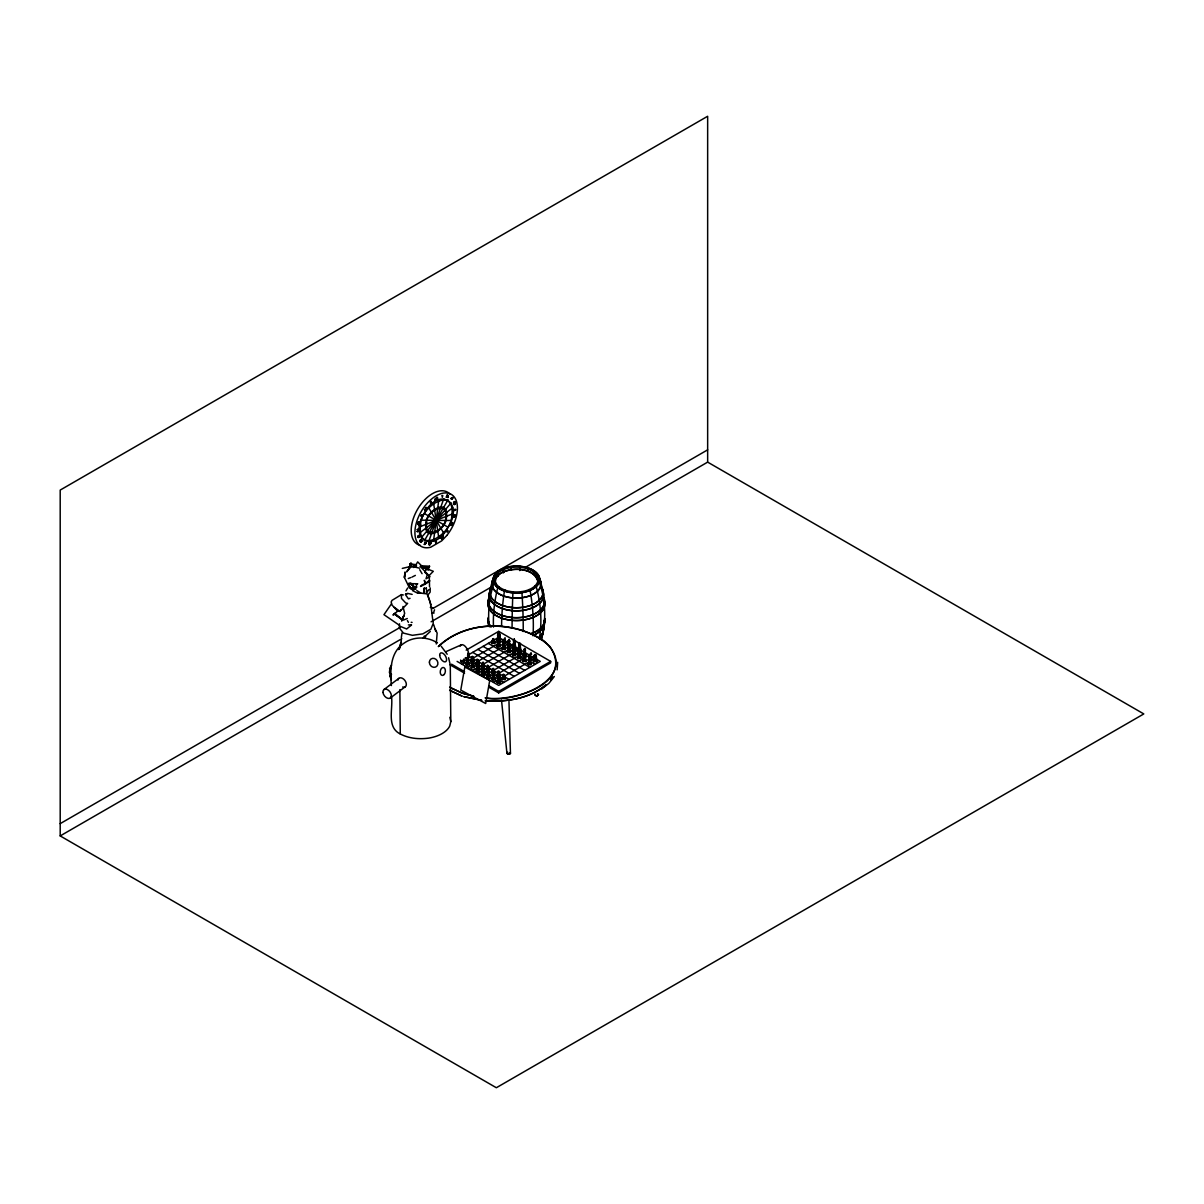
<?xml version="1.0" encoding="UTF-8"?>
<svg xmlns="http://www.w3.org/2000/svg" width="1204" height="1204" viewBox="0 0 1204 1204"><rect width="100%" height="100%" fill="white"/><g stroke="black" fill="none" stroke-linecap="round" stroke-linejoin="round"><path stroke-width="1.5" d="M424.425 509.442L425.659 509.984M429.903 543.546L430.054 544.735L429.918 543.636M447.045 497.207L448.129 496.891L447.452 496.003M430.234 587.928L430.159 592.097L427.616 595.423M447.768 495.973L447.707 496.966M426.231 507.456C427.239 506.884 426.096 511.128 426.186 508.088M426.096 509.337L426.457 507.591M426.321 509.473L426.05 507.998M421.566 516.29L422.092 515.252M450.552 525.29C449.528 523.258 453.923 525.982 450.883 525.004M399.517 623.822L399.382 628.006L403.43 633.093L412.385 635.321L422.86 633.861L430.851 629.256L433.289 623.266C431.423 612.806 431.754 602.211 426.321 592.398M446.729 529.91L447.602 531.009L446.624 530.001M447.301 530.904C445.947 530.829 447.06 529.64 446.985 531.837L447.376 530.151M431.032 542.763L429.708 544.539M420.708 541.168L420.331 541.83M436.736 499.103C438.963 495.491 435.863 501.827 437.037 497.357M436.841 498.396L437.007 497.688M437.127 498.14L437.473 498.29M455.338 502.836L454.706 503.844L455.157 502.625M442.485 537.932L442.982 535.569L442.831 538.128M442.59 537.992L442.696 536.367M557.136 669.83L557.663 662.275M442.937 536.502L442.064 536.803L443.328 535.765M450.868 525.17L450.492 524.372M471.908 657.384L471.321 661.658M477.1 660.394L476.513 664.668L477.672 664.006L476.513 663.329C475.926 660.815 479.403 657.956 477.431 660.575M482.307 663.389L481.72 667.663M487.5 666.399L486.913 670.673L489.697 669.62M494.423 642.319C494.076 638.27 492.18 636.72 492.647 642.259L492.12 643.658L493.264 642.981L492.12 642.319C491.518 639.791 494.994 636.931 493.038 639.565M492.707 669.394L492.12 673.668L493.264 673.006L492.12 672.344C491.518 669.815 494.994 666.956 493.038 669.59M499.058 641.777L497.869 641.777L497.312 646.653L499.615 646.653L499.058 641.1L496.951 640.573L498.02 638.481M503.438 645.57C505.59 643.252 501.466 644.712 503.046 648.264L502.519 649.663M503.106 675.128L502.519 679.673M508.63 648.58C510.782 646.247 506.658 647.707 508.254 651.259L507.712 652.658L508.871 651.996M518.698 654.389L518.111 658.663L520.414 657.324L519.857 653.832M523.89 657.384L523.304 661.658L524.462 660.996L523.304 660.334C522.717 657.805 526.193 654.946 524.222 657.58M529.098 660.394L528.511 664.668L529.655 664.006M472.239 657.58C474.18 654.946 470.734 657.805 471.321 660.334M483.617 666.038C479.944 668.295 483.963 657.399 483.496 664.774M487.831 666.58C489.336 663.494 487.018 667.753 486.431 669.62M503.076 644.832L502.519 648.324M503.438 675.594C505.213 672.63 502.068 676.091 502.519 678.349M508.269 647.827L507.712 650.611M514.65 650.822C516.516 655.262 511.61 655.262 513.476 650.822M518.668 653.832L517.63 657.61L520.896 657.67L519.947 657.053M436.284 541.68C434.072 543.606 438.166 542.161 435.487 541.138M477.401 664.608L476.558 669.529L479.373 671.14L478.394 663.66M482.352 670.493L482.398 665.014L483.617 664.217M512.949 648.52L513.416 647.933C510.466 643.839 516.335 640.633 514.063 642.59M520.504 650.928C520.73 640.362 517.976 645.344 518.247 651.816L520.143 652.237L520.865 651.138M436.119 540.551L435.758 541.755M454.706 503.844L454.375 504.702L453.607 503.979M405.041 571.945L404.439 577.468L409.48 588.049L413.98 589.674L415.771 589.027L411.888 583.669L417.743 583.774L416.298 584.151L416.704 587.417L413.815 586.604M447.015 496.876C448.806 493.429 448.716 499.073 447.135 497.177M431.137 542.703L430.039 543.35M430.806 543.124L430.596 544.027M404.86 573.285L404.439 577.468L405.146 572.863M473.022 661.327L471.607 667.979M488.854 670.628C486.265 669.063 488.854 687.574 488.643 670.959L489.697 668.897L486.431 668.897L486.431 670.387L488.132 671.411M508.494 641.07L507.998 646.969M525.35 652.613L525.26 649.603L523.589 655.969M408.924 583.142L410.82 583.127L413.333 585.881M418.3 536.066L418.27 537.481L417.728 536.969M418.074 537.165L418.631 536.141M401.399 639.881L399.442 648.926M433.545 540.957L435.923 522.25M436.42 518.427L438.798 499.735M440.995 538.338C442.756 538.835 440.86 537.24 440.89 538.007M441.612 538.925L441.687 537.33M499.284 635.456L499.991 633.951L500.051 640.874L498.772 640.137L500.051 639.399C500.307 631.664 496.981 635.17 497.493 640.874M421.385 514.951L422.273 516.636L420.858 515.643M437.579 498.351L437.413 497.418M429.542 586.709L429.271 575.407L433.32 571.298L421.791 566.873L426.953 567.475L427.3 569.206M401.323 637.623L402.001 632.988M425.614 510.511L424.696 510.12M436.48 498.411L436.917 497.448M453.773 510.165L455.699 509.503L454.495 510.255M454.585 516.215L453.757 516.983L453.983 516.11M488.749 670.688L488.433 669.454L488.132 670.884M509.759 643.613L508.961 639.535M492.361 680.019L492.918 674.722L495.22 675.399M503.227 643.734L504.416 639.535L503.633 640.528M529.218 658.738L530.422 654.555L498.682 673.382L509.081 679.387M452.478 523.018L452.192 523.981M435.773 540.987L435.758 542.041M426.472 589.599L426.201 587.883M450.763 525.14L450.612 524.432M451.064 525.501L450.326 524.718M435.577 542.853L435.803 540.686M418.074 536.081C419.353 536.216 419.082 537.992 418.796 535.479M503.693 571.765L503.438 572.908L503.693 569.522L502.775 568.8M418.887 535.419L419.112 536.457L418.179 536.006M535.118 694.347L535.75 695.792L537.18 695.912L538.489 694.603L537.676 693.971L538.489 694.603L537.18 695.912L534.937 695.159L535.133 694.347M472.389 662.335L472.826 659.401M448.58 657.76L450.281 664.939L450.793 721.632L449.754 726.012A29.889 17.067 -0.5 0 1 428.774 738.112C419.142 739.452 408.999 738.549 400.27 733.988C386.138 726.96 393.317 708.735 391.481 696.529M482.924 666.775L483.918 664.141L482.834 664.141M514.68 641.958L514.68 640.377M419.459 523.695L417.773 524.282L419.353 524.131M419.323 521.768L420.166 521.859C420.151 525.064 416.614 520.956 419.669 521.964M417.984 523.996L418.721 524.763M418.36 522.461L420.166 521.859M418.119 524.492L419.684 523.83M419.835 522.16L418.239 522.385M428.774 543.711C430.37 541.935 427.796 546.255 429.933 542.869M429.572 542.673L429.211 544.72M429.121 544.915L429.662 542.929M441.748 495.837L442.199 495.521M442.786 495.446L442.304 497.433M453.502 515.312L454.856 514.951M453.727 515.447L454.51 514.695M421.114 541.288L422.092 540.521M513.145 591.826L512.919 592.729A145.398 18.06 -84.9 0 0 512.076 628.202M519.947 566.362L519.767 570.606L519.707 569.507M420.933 515.854L421.505 515.011M455.142 503.964L454.736 502.82L455.563 502.971M455.247 503.377L455.247 503.287M498.02 575.331L497.658 576.566L498.02 573.089L496.68 572.622M452.237 522.506L452.252 523.65M435.306 500.443L436.299 498.411M478.5 662.08L478.725 661.146L477.205 662.019L476.558 671.14L479.373 669.529L478.65 666.053M454.239 516.922L453.652 516.32M478.394 663.163L477.792 661.598M483.918 665.014L484.565 674.15L483.165 673.337L481.766 674.15L482.383 665.993M419.052 536.833L417.848 537.029M399.322 648.474L401.444 642.349L398.659 649.573M473.488 662.11L471.953 662.335L473.112 660.846L471.607 659.702M488.538 670.387L489.697 669.665M428.549 542.026L435.472 522.34M436.871 518.337L443.794 498.667M430.987 502.61L430.912 503.287M409.405 567.159L410.985 562.719M433.801 611.903L434.554 609.826M401.684 621.144L404.664 613.363L402.979 606.485M452.313 522.747L451.003 523.243L452.117 523.273M427.977 570.214L429.557 566.226L420.888 565.79L423.055 567.626M492.571 678.409C493.309 680.41 495.055 676.407 494.769 678.62M402.226 619.804L403.852 615.786L402.106 618.991M512.949 650.13C513.31 647.617 514.409 641.913 514.093 642.048M518.156 653.14L519.225 643.132M435.893 542.342L436.269 541.424M436.104 499.193L435.532 498.892M435.743 499.54L435.968 498.275L435.412 498.998M454.194 509.774L454.043 510.616M451.771 522.702L452.809 522.942L452.042 523.469M424.711 572.171L426.953 567.475L424.711 572.171L427.315 574.609L426.005 578.808L429.963 576.641L420.076 566.332M447.181 495.13L446.729 497.312L446.834 495.461M446.217 497.101L447.421 495.265M446.443 497.237L447.286 495.13M451.124 523.319L451.575 522.34M451.801 522.476L451.003 523.243M450.778 524.929L452.102 524.899M426.276 508.133C424.877 508.043 425.509 507.516 425.855 508.344M389.389 671.35L390.713 668.566M424.229 513.446C407.84 539.272 433.937 554.337 448.114 527.232C464.503 501.406 438.406 486.341 424.229 513.446L435.065 519.707L434.659 521.678L435.773 522.325L437.684 518.999L436.57 518.367L435.065 519.707M435.065 500.307L435.592 498.606M430.897 502.61L430.987 503.904L431.152 502.218M420.828 541.454L421.144 542.387L422.122 540.641M453.487 516.561L453.803 517.464M447.196 530.061L446.624 530.181M447.963 495.717L448.355 495.386M401.444 594.625L401.474 598.388L405.748 602.993L407.644 603.37L399.909 611.421L397.501 610.955L392.083 605.13L391.149 601.985L392.052 600.344L401.444 594.625L403.34 594.987M412.159 594.4L407.509 593.376L405.402 594.565L408.457 598.87L410.052 598.313M399.909 611.421L400.812 609.781M502.76 641.025L505.063 637.699L505.62 642.349M528.767 656.029L531.054 652.703L531.581 654.404M405.989 590.893L407.644 587.988M424.229 541.017L435.065 522.25M437.278 518.427L448.114 499.66M436.119 541.484L435.622 540.807M391.571 665.059L389.569 668.476L390.262 670.989M426.923 582.209L426.246 583.398L429.888 580.87L428.022 581.306M461.358 660.876L461.087 661.899M391.405 603.926L383.956 614.672L399.322 625.207M424.53 509.518L425.885 510.12M426.833 507.817L427.134 508.344M425.99 509.277L427.059 507.953M420.121 540.099L421.024 539.543L419.805 541.409L421.249 539.663L420.151 541.619L420.768 539.693M452.313 499.058L451.38 498.275M451.395 498.712L452.839 497.583L451.44 499.359M452.207 498.953L453.035 497.779M498.08 634.583L499.284 633.53L498.26 633.53L498.065 635.682M499.058 634.342L499.284 633.53M499.284 676.979L498.26 676.979L499.991 677.054L499.284 676.558M498.08 676.603C499.705 677.039 497.899 673.638 497.312 675.339M498.486 676.663L498.26 677.476L496.831 676.392L497.794 674.345M499.284 675.564L499.058 676.362L500.096 675.67M535.675 654.54L534.471 655.593M534.877 656.15L533.944 656.045L535.675 655.548L535.675 656.466L534.651 655.954L535.675 656.466M535.449 655.352L535.855 655.593M419.097 536.397L419.308 535.599M436.39 541.454L435.351 540.882M430.054 544.735L431.032 542.537M426.923 592.248L428.925 589.614M447.256 530.798L448.069 530.904L447.226 531.987M424.259 544.238L426.351 542.688L424.922 544.524M424.38 544.313L425.539 542.823M424.606 544.449L425.358 542.357M424.56 544.328L425.599 542.492M481.766 672.524L483.752 673.247L484.505 672.78L483.677 671.712M438.422 646.548C467.393 618.961 520.685 619.338 549.912 646.503C575.061 684.278 512.302 702.233 485.107 697.853C515.177 704.807 583.94 676.513 543.862 640.784C513.085 620.557 465.737 620.195 438.452 646.473M550.649 679.733L552.756 677.115M554.337 676.513L548.843 683.375L541.815 688.944M550.619 679.824L552.681 677.28M418.857 535.84L418.164 536.758L419.308 536.051M419.218 536.472L418.239 536.833M421.204 537.782L434.779 521.949M437.564 518.728L451.139 502.896M453.712 504.325L454.57 504.265L453.622 503.739M407.268 618.525L403.34 620.12L394.084 613.844L393.001 615.078L398.554 610.368L394.325 607.343M409.992 568.107L406.576 571.915L410.519 566.03L419.579 568.183M422.995 638.301L430.31 631.438M431.213 501.466L430.716 502.851M437.052 499.073L436.39 498.892M453.472 516.155C451.726 518.518 457.023 516.606 453.968 515.794M473.623 661.658L472.419 661.071L473.623 660.334C473.473 659.175 472.179 653.983 472.073 657.489M484.565 672.524L484.098 671.952C484.143 670.748 483.346 659.19 482.473 663.494M503.076 644.787L504.265 644.787M504.07 645.479L504.822 649.663L503.663 648.986L504.822 648.324L504.265 644.832M489.23 668.611L487.469 665.105L487.665 666.489M508.269 647.782L509.458 647.782M509.262 648.474L510.014 652.658L507.23 651.605L510.496 651.665L509.458 647.827M494.423 672.344C494.257 671.185 492.963 665.993 492.872 669.484M513.476 650.792L514.65 650.1L513.837 651.575M518.668 653.787L519.857 653.11L519.029 654.585M525.621 660.334C525.456 659.175 524.161 653.983 524.056 657.489M529.068 659.792L530.257 659.1M430.716 502.294L431.107 501.406L431.288 502.173M454.405 502.188L454.871 501.632M454.841 501.812C452.343 504.476 453.727 503.046 454.42 501.662M505.259 590.171L504.446 590.938A145.398 61.585 -70.7 0 0 501.601 626.005M528.405 568.153L527.593 571.163M435.397 498.682L436.104 498.486M429.557 566.226L426.592 568.92L420.918 565.985M412.475 585.355L410.022 583.955L409.149 585.912L411.437 588.606L413.393 588.395C417.607 586.604 406.199 589.328 413.484 589.313L415.771 589.027M418.465 537.496L418.962 536.683M408.111 584.091L411.211 583.564M407.087 628.608L411.512 625.072M453.366 516.095L454.314 515.989M419.624 532.92L434.644 521.498M437.699 519.18L452.719 507.772M383.82 689.651L398.825 678.379M390.457 697.899L405.447 686.626M508.976 701.36L510.451 753.448L508.208 754.201L506.899 752.906L507.757 752.259L507.065 753.689L509.563 754.11M509.578 754.095L510.3 752.666M500.232 573.586L496.033 577.785L495.07 583.413A21.552 12.431 0 0 1 500.232 573.586C511.519 566.843 533.823 566.813 537.977 581.788A21.552 12.431 0 0 0 506.884 570.651L505.665 571.012M508.479 640.393L509.412 640.904M524.086 649.392L525.019 649.904M391.195 674.812L389.75 675.82L391.375 679.899M452.614 497.448L451.259 498.2L452.042 498.02M472.419 661.071L473.443 661.673L472.6 661.071M513.897 640.468C516.26 640.603 512.197 639.685 514.033 641.958M477.311 662.411L476.799 663.118L478.515 663.088M478.725 662.968L477.672 663.856L477.642 662.968M478.244 663.765L478.831 662.606L478.831 664.668L479.297 663.675M514.153 641.882L514.695 642.831L515.116 641.943M477.371 668.732L476.649 669.83L478.56 670.252L479.312 669.785L478.47 668.717M477.085 669.198L476.001 670.839L478.846 671.471L479.914 669.83L478.725 669.183M519.345 643.056L519.345 643.312M513.416 647.933L513.039 648.821L514.951 649.227L515.673 648.128L514.876 647.692M483.436 666.76L482.864 666.85M513.476 648.188L512.407 649.829L515.237 650.446L516.365 649.769L515.116 648.158M519.827 645.75C521.889 644.456 517.178 644.561 519.315 645.75M482.277 672.208L481.209 673.849L484.038 674.466L485.167 673.773L483.918 672.178M518.156 651.514L517.6 652.839L518.789 653.486L521.558 652.764L520.956 651.514M434.96 500.277L436.45 499.389M418.089 530.091L417.02 529.609L418.917 528.902M418.676 528.782L417.472 530.121M417.367 531.431L418.917 530.543M417.382 531.716L418.571 530.332M417.126 531.551L417.683 531.385M412.415 590.562L417.878 593.286L418.826 592.744M60.2 823.641L400.195 627.359M432.733 608.577L707.651 449.844M60.2 835.922L496.349 1087.739L1143.8 713.927L707.651 462.125L707.651 116.261L60.2 490.073L60.2 835.922L401.82 638.692M431.107 621.791L491.292 587.04M525.456 567.31L707.651 462.125M466.189 650.13L498.682 631.363L550.664 661.387L550.664 662.877L498.682 692.902L488.929 687.273M497.553 634.944L499.991 634.944M498.065 635.336L499.058 635.908M497.372 638.12L467.483 655.382L477.883 661.387M492.903 641.401C490.871 642.635 495.657 642.635 493.625 641.401M496.951 639.7L498.02 639.083M467.634 657.414L467.634 656.406M464.202 660.981L460.56 660.981M500.593 639.971L496.951 639.971M499.525 641.19L500.593 640.573L499.525 638.481M462.291 664.382L466.189 662.14M497.372 644.125L467.483 661.387L477.883 667.392L472.675 670.387M472.118 659.401L470.839 659.882L470.839 661.387L472.525 662.411M497.794 644.321L496.831 646.382L497.794 646.939L500.096 646.382L499.148 644.321M497.794 645.043L496.831 645.6L497.794 646.217L500.096 645.66L499.148 645.043M466.866 663.329L465.873 663.901L466.866 665.285L469.274 664.713L468.281 663.329M503.723 642.048L502.73 642.635L503.723 644.02L506.116 643.448L505.123 642.048M471.953 661.959L473.488 661.959M472.931 661.372L474.105 660.665L470.839 660.605L473.142 661.222M508.344 640.949L508.57 641.235M509.548 640.663L508.344 641.311M471.802 661.944L474.105 661.387L474.105 659.882L471.802 659.341M509.427 641.356L508.344 640.739L508.961 639.459M467.483 667.392L509.081 643.372L505.183 641.115M514.033 640.513L515.116 641.01L514.906 642.454M476.995 662.335L476.031 664.397L476.995 664.939M513.897 640.678L513.897 642.048M503.302 647.406C501.27 648.64 506.056 648.64 504.024 647.406M476.031 663.615L476.995 663.058M508.645 644.742L507.531 646.698L510.707 646.698L510.707 645.419L509.774 644.892L510.24 645.675L508.645 646.051L507.983 645.133M507.531 645.946L508.464 645.404M514.906 642.078L515.763 648.52L514.364 649.317L515.763 650.13L514.529 641.882M472.916 661.884L473.834 666.685L471.592 666.143M474.301 667.197L471.14 667.197M510.707 646.187L507.531 646.187M479.177 666.64L481.781 665.135M482.834 664.518L512.979 647.12M519.225 643.508L520.324 644.005L520.098 645.705L519.255 645.6M519.887 643.387L520.956 653.14M482.187 665.33L481.239 667.392L482.187 667.949L484.505 667.392L483.541 665.33M508.509 650.401C506.478 651.635 511.264 651.635 509.232 650.401M481.239 666.61L482.187 666.053M482.623 666.474L483.737 666.128M484.505 666.67L481.239 666.67M477.883 673.382L481.781 671.14M483.075 670.387L512.979 653.125M519.481 649.377L514.274 652.372L528.571 660.635M513.386 653.336L512.437 655.382L513.386 655.939L515.703 655.382L514.74 653.336M487.71 668.416L487.199 669.123L488.478 669.484M513.386 654.058L512.437 654.6L513.386 655.217L515.703 654.66L514.74 654.058M488.252 669.424L488.433 668.416M524.824 649.904L524.643 648.414L525.471 649.949M523.951 649.949L525.034 650.581M487.996 671.335L488.628 670.493M483.075 676.392L524.673 652.372M492.903 671.411C490.871 672.645 495.657 672.645 493.625 671.411M518.909 656.406C516.877 657.64 521.663 657.64 519.631 656.406M491.638 672.615L494.904 672.615M524.252 653.757L523.123 655.713L526.298 655.713L526.298 654.434L525.365 653.892L525.832 654.675L524.252 655.051L523.589 654.133M486.732 675.956L489.908 675.956M523.123 654.946L524.056 654.419M494.904 672.675L491.638 672.675M489.908 676.197L486.732 676.197M526.298 655.187L523.123 655.187M498.862 672.494L497.869 671.802L499.058 671.11L500.051 681.419L497.493 682.909L497.899 677.265L499.645 676.272M488.282 679.387L497.372 674.135M524.101 659.401C522.069 660.635 526.855 660.635 524.824 659.401M492.978 677.521L492.135 678.695L492.978 679.176L494.994 678.695L494.152 677.521M496.831 675.61L497.794 675.068M492.857 678.334L491.864 678.921L492.857 680.305L495.265 679.733L494.272 678.334M498.832 675.429L499.088 674.556L499.615 675.339M499.148 676.949L500.096 674.902L499.148 674.345M503.272 675.038C505.62 674.782 501.692 673.307 503.272 675.489M499.058 677.942L499.058 677.13M535.464 656.917L535.464 656.105M503.904 675.594L504.822 679.673L503.663 679.011L504.822 678.349L504.235 675.128M529.263 660.484L529.068 659.1L530.257 659.792L529.429 660.575M493.474 682.397L497.372 680.14M528.571 662.14L498.682 679.387L503.874 682.397M535.073 658.377L529.865 661.387L535.073 664.382M528.992 662.335L528.029 664.397L528.992 664.939L531.295 664.397L530.332 662.335M498.02 680.516L496.951 681.118L498.02 683.21L500.593 682.593L499.525 680.516M503.302 677.416C501.27 678.65 506.056 678.65 504.024 677.416M502.038 678.62L505.304 678.62M528.029 663.615L528.992 663.058M496.951 681.735L498.02 681.118M505.304 678.68L502.038 678.68M531.295 663.675L528.029 663.675M500.593 681.991L496.951 681.991M536.984 660.981L533.342 660.981M488.929 685.768L498.682 691.397L550.664 661.387M421.024 540.701L421.867 540.385M422.258 584.632L420.542 586.468L425.569 583.97L424.32 580.268L425.313 583.925L423.432 584.136M421.234 540.581L421.716 541.108M488.207 670.086L489.05 670.568M411.979 577.092L415.365 575.407M426.111 593.783L421.009 593.166L416.795 590.547M445.676 651.785L461.553 644.742M435.682 540.611L436.33 540.762M499.058 586.89L497.809 587.432A145.398 95.748 -51.8 0 0 493.489 627.058M535.058 571.659L533.793 572.201L533.793 574.443M453.637 515.899L454.57 516.08M497.749 638.692L497.327 639.625L499.374 640.107L500.217 639.625L499.374 638.436M497.749 680.712L497.327 681.645L499.374 682.126L500.217 681.645L499.374 680.471M419.624 526.87L434.644 520.941M437.699 519.737L452.719 513.822M408.261 578.522L410.745 577.574M453.893 517.268L453.02 517.088M414.883 587.853L412.415 585.58L415.666 587.672M498.08 634.914L499.284 634.944M498.08 676.934L497.899 676.272M402.302 568.393L411.241 566.332M413.213 567.445L416.433 566.768L413.92 565.925M419.594 521.708L419.383 523.198M419.85 522.34L419.654 523.153M477.266 660.484L477.085 659.1L478.244 660.394M518.864 654.479L518.668 653.11L519.857 653.787M417.878 593.286L420.678 592.895M431.86 613.318L434.072 613.032M497.854 644.546L497.312 645.329M513.446 653.546L512.904 654.329L514.063 654.991L512.904 655.668L513.476 650.1L514.65 650.792M482.247 665.556L481.72 666.339M408.397 624.921L411.467 624.801M514.65 641.702L513.581 641.973L514.063 642.846M518.969 650.717L520.068 650.702M483.346 664.307L483.346 664.066M482.819 665.722L483.933 666.58M498.26 633.53L499.058 633.846M498.26 635.953C501.827 636.6 496.71 632.822 498.275 635.215M509.879 641.311L509.427 640.483L508.675 641.175M534.651 656.963L536.397 656.541L535.855 655.081L536.397 656.045M472.976 662.29L472.254 662.26M482.638 663.585L483.466 663.524M472.058 665.902L473.383 665.902M488.749 670.222L486.431 669.665M487.394 670.944L488.749 670.944M488.628 671.591L487.545 671.335M487.665 674.902L488.974 674.902M488.779 676.061L487.199 675.143M498.065 677.702L498.26 675.564L499.058 675.865M498.486 677.16L499.284 677.476M498.26 677.972L499.991 677.566L499.464 676.106L499.991 677.054M454.119 510.647L454.962 509.157M421.204 520.173L434.779 520.324M437.564 520.354L451.139 520.504M411.181 622.317L412.069 622.378M468.356 660.891L467.573 660.815L468.777 663.615L466.369 664.999L466.926 659.717L469.229 660.379M493.565 675.82L494.362 675.895M411.512 567.114L409.811 564.059L416.072 564.601L417.683 561.892L423.974 568.183M537.706 581.442L539.257 581.577A145.398 117.345 14.9 0 1 541.394 639.384M514.68 653.546L515.222 654.329M467.889 656.556L468.431 657.324L466.114 658.663L468.898 657.67L467.95 657.053M483.481 665.556L484.023 666.339L482.864 667.001L484.023 667.663L483.481 663.63M473.548 696.198L462.216 693.173L449.799 687.333M430.295 607.358L433.515 607.839M467.679 654.479L467.859 653.11M497.869 671.11L499.058 671.802M409.811 564.059L416.524 565.278M405.838 593.768L406.997 593.993M498.08 634.072L497.553 635.531L498.486 635.908M534.471 655.081L533.944 656.541L534.877 656.917M425.749 636.69L424.094 636.269L425.208 637.006M473.804 696.273L462.216 693.173L449.649 687.258M463.826 696.619L481.871 700.412L463.781 696.604M534.832 586.002L536.171 586.468A145.398 101.497 46.4 0 1 539.693 636.359M399.773 626.17L406.636 628.955M519.737 643.056L519.767 643.839L519.09 643.222M437.383 642.891C427.45 636.434 413.724 636.239 403.987 643.207C389.961 652.267 390.051 670.809 391.39 685.558M451.048 498.516L451.997 499.329M455.112 501.752L454.299 501.586L455.187 502.008M454.871 509.623L455.699 509.999M454.39 514.62L455.202 515.146M437.278 520.986L448.114 527.232M422.529 516.08L422.047 515.387M418.345 521.964L419.474 522.777L418.766 522.28M417.863 523.936L418.676 524.462M424.967 542.628L425.764 542.944M519.225 643.387L519.225 644.953M508.389 640.317L509.578 641.25M523.981 649.317L525.17 650.025M498.682 637.367L503.874 640.377L498.682 643.372L512.979 651.62M510.376 644.125L512.979 645.63M514.274 646.367L529.865 655.382M531.175 656.135L540.265 661.387L498.682 685.392L457.084 661.387M536.608 659.942C536.412 652.297 533.417 656.797 533.884 661.899M499.525 639.083L500.593 639.7M531.626 657.354L532.123 658.453L531.114 659.024L528.722 657.64M509.774 645.404L510.707 645.946M525.365 654.419L526.298 654.946M493.474 640.377L497.372 642.62M530.332 663.058L531.295 663.615M519.27 658.001L520.414 658.663L519.661 654.479M488.282 643.372L529.865 667.392M483.075 646.367L524.673 670.387M477.883 649.377L519.481 673.382M472.675 652.372L514.274 676.392M483.481 663.374L483.06 664.262M497.899 672.404L497.312 675.956L498.486 677.942M479.177 662.14L481.781 663.63M497.372 672.645L482.398 664.141L482.834 665.978M467.95 656.331L468.898 656.887L467.95 658.934L465.647 657.61M483.541 666.053L484.505 666.61M499.148 675.068L500.096 675.61M467.272 658.001L468.431 658.663L467.889 657.264M489.23 670.673L488.011 670.086L489.05 670.673M476.031 663.675L476.995 664.217M496.831 675.67L499.645 677.265L500.051 682.909L498.772 682.156M463.585 659.13L466.189 660.635M479.177 668.13L497.372 678.635M468.16 662.516L469.003 662.998L468.16 664.172L466.144 662.998M499.525 681.118L500.593 681.735M462.381 661.146L463.66 661.899L463.405 660.876M460.936 660.635L462.983 661.116L463.405 659.702L464.202 661.583L461.629 662.2L460.56 660.108M451.56 664.202L464.563 671.697M449.935 664.758L464.563 673.202M449.799 690.343L462.216 696.183L449.649 690.268M411.076 588.244L409.255 586.438L409.014 584.196L410.805 583.609L412.761 585.626M394.084 613.844L401.609 619.308L394.731 613.197M389.298 672.569L391.556 674.255M529.158 589.569L530.076 590.291A145.398 70.208 67.1 0 1 532.966 635.817M441.131 646.172L447.196 654.239M414.311 587.507L413.318 586.739M428.549 507.471L435.472 519.15M436.871 521.528L443.794 533.221M419.729 569.718L422.077 573.691M407.388 620.587L408.412 622.333M435.186 628.894L437.142 633.138L436.284 644.005M510.932 566.587L511.309 569.718M521.543 591.615L521.919 592.503A145.398 28.219 82 0 1 523.213 631.528M427.555 595.122L431.047 604.829M390.262 675.444L391.375 678.65L389.75 673.578M441.341 537.119L441.853 539.061M537.345 578.838L537.752 580.132L537.345 576.596L538.865 576.37A145.398 115.328 -23 0 1 542.853 591.826M477.431 662.08L477.205 661.146M414.643 586.92L415.199 588.696L415.049 587.341M433.741 624.726L435.697 631.257M510.27 752.666L510.451 753.448M449.829 717.268L450.793 721.632M524.282 650.175L525.034 649.483L525.471 650.326M426.201 588.049L426.427 589.298M426.427 507.907L426.442 508.359M433.545 502.76L435.923 518.713M436.42 521.964L438.798 537.932M501.511 700.201L506.899 752.906M530.061 660.484L530.813 664.668L528.511 663.329L529.053 662.561L530.813 663.329M524.869 657.489L525.621 661.658M514.469 651.484L515.222 655.668M493.67 639.474L494.423 643.658M493.67 669.484L494.423 673.668M488.463 666.489L489.08 671.335M472.871 657.489L473.488 662.335M408.833 566.828L408.924 568.393M430.415 502.986L430.37 502.098L431.077 502.55M399.878 689.621L400.27 733.988M536.457 661.899C537.21 657.504 533.628 651.846 534.14 659.702L533.342 661.583L536.984 661.583L536.457 659.807L535.765 661.116L533.718 660.635L533.884 659.807M534.651 654.54L534.456 656.692M514.469 640.377L514.243 638.752L514.243 640.257M499.615 645.329L497.598 644.697M498.682 631.363L498.682 632.868M498.682 691.397L498.682 692.902M495.506 584.753L495.506 582.495L494.001 582.721A145.398 115.328 -23 0 0 489.245 626.622M495.145 579.907L495.145 577.649L493.61 577.514A145.398 117.345 14.9 0 0 488.433 602.12M538.564 577.544A24.682 14.252 0 0 1 516.426 598.102A24.682 14.252 0 0 1 494.287 577.544M540.069 580.238A24.486 14.132 0 0 1 514.033 597.967A24.486 14.132 0 0 1 494.468 577.649M539.046 578.492A24.486 14.132 0 0 1 539.603 579.35M542.643 591.044A27.135 15.667 0 0 1 519.09 610.684A27.135 15.667 0 0 1 489.351 594.084M489.531 593.06A27.135 15.667 0 0 1 490.735 590.065M541.002 586.514A26.593 15.351 0 0 1 516.426 607.749A26.804 15.471 0 0 1 491.668 586.453M491.864 586.514A26.593 15.351 0 0 0 516.426 607.749A26.804 15.471 0 0 0 541.183 586.453M542.312 590.005A27.331 15.787 0 0 1 516.426 610.864A27.331 15.787 0 0 1 490.54 590.005M540.942 588.094A27.331 15.787 0 0 1 541.68 589.042M543.726 599.938A28.264 16.314 0 0 1 519.195 620.406A28.264 16.314 0 0 1 488.222 603.099M488.704 600.977A28.264 16.314 0 0 1 489.667 598.915M543.501 597.274A28.038 16.179 0 0 1 516.426 617.652A28.038 16.179 0 0 1 489.351 597.274M543.696 597.244A28.234 16.299 0 0 1 515.508 617.757A28.234 16.299 0 0 1 489.682 596.221M543.38 598.87A28.46 16.435 0 0 1 519.225 620.511A28.46 16.435 0 0 1 488.207 602.015M488.508 600.947A28.46 16.435 0 0 1 489.471 598.87M544.223 620.195A28.038 16.179 0 0 1 533.492 635.14M489.351 626.486A28.038 16.179 0 0 1 488.403 622.302M544.629 618.54A28.264 16.314 0 0 1 530.558 633.74M491.082 626.817A28.264 16.314 0 0 1 488.222 618.54M544.84 618.54A28.46 16.435 0 0 1 530.663 633.846M490.901 626.893A28.46 16.435 0 0 1 488.207 617.471M544.419 620.18A28.234 16.299 0 0 1 533.613 635.245M489.155 626.531A28.234 16.299 0 0 1 488.252 621.249M542.312 627.404A26.804 15.471 0 0 1 539.633 639.143A26.593 15.351 0 0 0 542.507 628.383M543.531 626.637A27.331 15.787 0 0 1 539.151 637.458M543.501 627.645A27.135 15.667 0 0 1 538.986 637.367M541.108 636.254A25.164 14.523 0 0 1 541.529 640.046M543.606 597.139A145.398 115.328 -23 0 1 544.058 602.527M501.195 572.999A21.506 12.416 0 0 1 504.461 571.448M489.531 625.824A145.398 117.345 14.9 0 1 488.99 622.167M397.967 680.064A5.298 3.431 53 0 1 402.347 678.273A5.298 3.431 53 0 1 406.335 684.188A5.298 3.431 53 0 1 402.663 687.017M460.154 646.187A7.435 3.687 66.1 0 1 467.889 650.536A7.435 3.687 66.1 0 1 465 658.091M420.271 545.352A30.07 17.368 -60 0 1 417.427 509.518A30.07 17.368 -60 0 1 449.89 494.061M423.928 589.584L423.642 593.346L424.38 587.793L423.928 589.584M420.617 524.508C416.283 556.143 451.801 534.471 451.726 516.17C456.06 484.55 420.542 506.207 420.617 524.508M425.9 523.093C423.04 543.967 446.488 529.67 446.443 517.585C449.303 496.71 425.855 511.008 425.9 523.093M426.652 522.882C423.657 540.882 446.443 529.67 445.691 517.795C448.686 499.795 425.9 511.008 426.652 522.882M435.562 520.504C436.525 522.656 437.248 517.6 435.562 520.504M464.834 667.016L460.771 690.088L485.679 703.512L489.727 680.456L464.834 667.016M468.657 663.058L466.475 663.63L468.657 663.058M503.362 642.153L505.514 641.777L503.362 642.153M529.354 657.173L531.506 656.797L529.354 657.173M493.76 576.942L493.52 577.8A23.102 13.334 0 0 0 493.76 582.149L494.107 582.992A23.102 13.334 0 0 0 497.222 586.95L498.095 587.672A23.102 13.334 0 0 0 503.588 590.637L504.882 591.104A23.102 13.334 0 0 0 511.926 592.624L513.416 592.774A23.102 13.334 0 0 0 520.941 592.624L522.401 592.428A23.102 13.334 0 0 0 529.263 590.637L530.497 590.126A23.102 13.334 0 0 0 535.645 586.95L536.442 586.213A23.102 13.334 0 0 0 539.091 582.149L539.332 581.291A23.102 13.334 0 0 0 539.091 576.942L538.745 576.099A23.102 13.334 0 0 0 535.645 572.141L534.757 571.418A23.102 13.334 0 0 0 529.263 568.454L527.984 567.987A23.102 13.334 0 0 0 520.941 566.467L519.436 566.316A23.102 13.334 0 0 0 511.926 566.467L510.451 566.663A23.102 13.334 0 0 0 503.588 568.454L502.369 568.965A23.102 13.334 0 0 0 497.222 572.141L496.424 572.878A23.102 13.334 0 0 0 493.76 576.942M495.296 577.122L495.07 577.92A21.537 12.431 0 0 0 495.296 581.968L495.612 582.766A21.537 12.431 0 0 0 498.516 586.453L499.329 587.116A21.537 12.431 0 0 0 504.461 589.885L505.65 590.321A21.537 12.431 0 0 0 512.227 591.751L513.611 591.871A21.537 12.431 0 0 0 520.625 591.751L522.009 591.555A21.537 12.431 0 0 0 528.39 589.885L529.549 589.418A21.537 12.431 0 0 0 534.335 586.453L535.088 585.761A21.537 12.431 0 0 0 537.556 581.968L537.782 581.171A21.537 12.431 0 0 0 537.556 577.122L537.24 576.325A21.537 12.431 0 0 0 534.335 572.637L533.522 571.975A21.537 12.431 0 0 0 528.39 569.206L527.202 568.77A21.537 12.431 0 0 0 520.625 567.34L519.24 567.219A21.537 12.431 0 0 0 512.227 567.34L510.857 567.535A21.537 12.431 0 0 0 504.461 569.206L503.317 569.673A21.537 12.431 0 0 0 498.516 572.637L497.764 573.33A21.537 12.431 0 0 0 495.296 577.122M426.607 590.637L426.577 591.781L426.622 590.637M446.804 535.464L441.672 540.882L430.671 547.233A30.07 17.368 -60 0 1 417.758 518.698A30.07 17.368 -60 0 1 451.199 494.302A30.07 17.368 -60 0 1 446.804 535.464M546.134 684.745C529.444 698.847 506.282 702.128 485.107 700.848C506.267 702.113 529.414 698.862 546.104 684.76M477.491 660.966L476.904 661.854L479.057 661.824L477.491 660.966M513.882 639.956L513.295 640.844L515.447 640.799L513.882 639.956M482.684 663.976L482.097 664.849L484.249 664.819L482.684 663.976M519.074 642.951L518.503 643.839L520.64 643.809L519.074 642.951M492.587 641.326L491.638 643.372L494.904 643.372L494.904 641.882L492.587 641.326M492.587 642.048L491.638 642.605L492.587 643.207L494.904 642.65L492.587 642.048M503.829 641.235L503.001 642.409L505.846 642.409L503.829 641.235M502.986 647.331L502.038 649.377L505.304 649.377L505.304 647.872L502.986 647.331M472.254 665.767L471.14 667.708L474.301 667.708L474.301 666.429L472.254 665.767M502.986 648.053L502.038 648.595L502.986 649.212L505.304 648.655L502.986 648.053M508.193 650.326L507.23 652.387L510.496 652.387L510.496 650.882L508.193 650.326M492.587 671.335L491.638 673.397L494.904 673.397L494.904 671.892L492.587 671.335M518.593 656.331L517.63 658.392L520.896 658.392L520.896 656.887L518.593 656.331M487.846 674.767L486.732 676.723L489.908 676.723L489.908 675.444L487.846 674.767M523.785 659.341L522.837 661.387L526.088 661.387L526.088 659.882L523.785 659.341M529.82 656.255L528.992 657.414L531.837 657.414L529.82 656.255M523.785 660.063L522.837 660.605L523.785 661.222L526.088 660.665L523.785 660.063M502.986 677.34L502.038 679.402L505.304 679.402L505.304 677.897L502.986 677.34M497.101 587.296L496.53 586.559A21.552 12.431 0 0 0 497.101 587.296M503.468 590.743A23.312 13.47 0 0 0 539.693 580.433A23.312 13.47 0 0 0 506.116 567.475A23.312 13.47 0 0 0 503.468 590.743M382.977 692.466A5.298 3.431 53 0 0 389.675 698.35A5.298 3.431 53 0 0 388.772 690.509A5.298 3.431 53 0 0 382.977 692.466M444.216 674.451A4.003 2.528 -81.2 0 0 443.975 667.693A4.003 2.528 -81.2 0 0 440.243 672.238A4.003 2.528 -81.2 0 0 444.216 674.451M439.671 655.292A5.057 2.709 59.3 0 0 445.028 661.914A5.057 2.709 59.3 0 0 444.682 654.871A5.057 2.709 59.3 0 0 439.671 655.292M429.392 662.11A4.65 4.109 58.7 0 0 435.592 667.046A4.65 4.109 58.7 0 0 435.968 659.325A4.65 4.109 58.7 0 0 429.392 662.11"/></g></svg>
